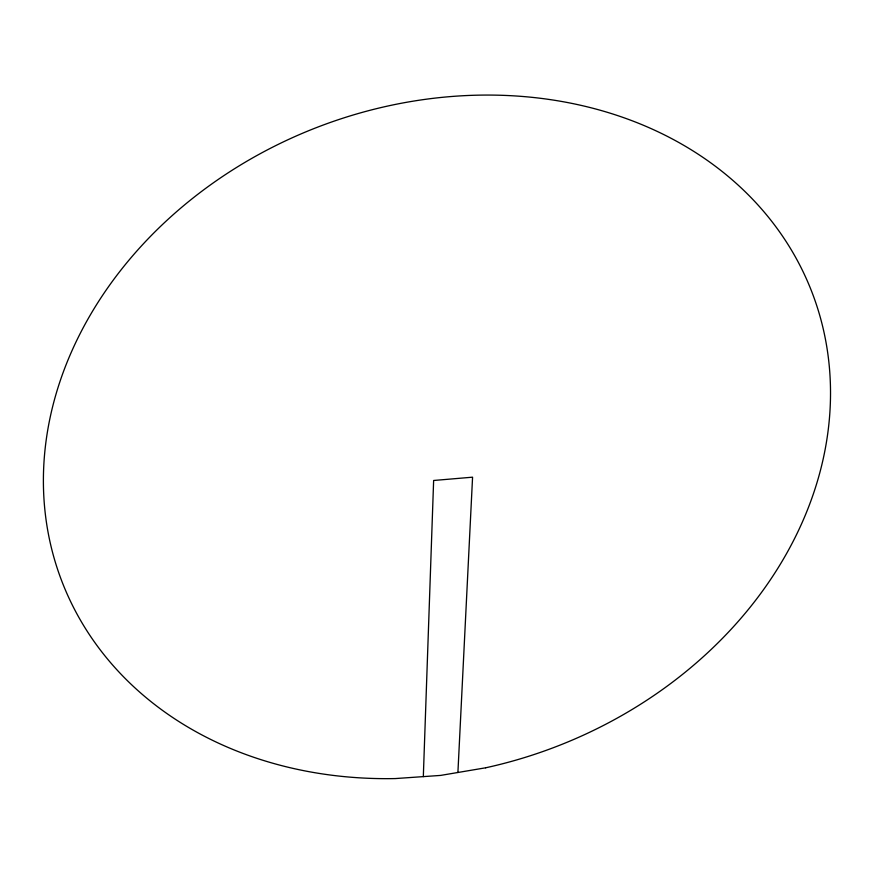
<?xml version="1.0" encoding="UTF-8"?>
<svg xmlns="http://www.w3.org/2000/svg" width="874" height="874" viewBox="0 0 874 874"><rect width="100%" height="100%" fill="white"/><g stroke="black" fill="none" stroke-linecap="round" stroke-linejoin="round"><path stroke-width="1.31" d="M423.322 776.615L433.635 480.482L472.572 477.182L457.91 772.485M485.649 767.798L440.616 775.413L395.299 778.57A401.942 331.912 -21.1 0 1 102.04 296.155A401.942 331.912 -21.1 0 1 768.104 216.774A401.942 331.912 -21.1 0 1 485.649 767.798"/></g></svg>
